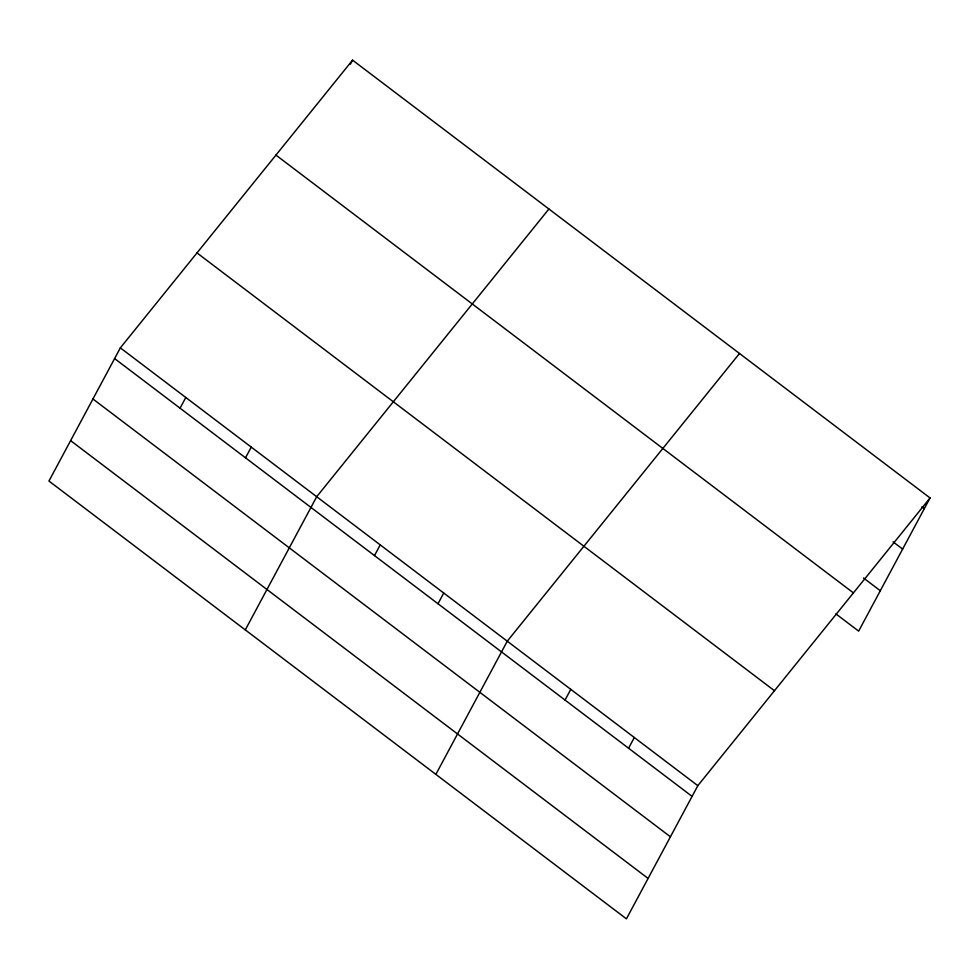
<?xml version="1.0" encoding="UTF-8"?>
<svg xmlns="http://www.w3.org/2000/svg" width="979" height="979" viewBox="0 0 979 979"><rect width="100%" height="100%" fill="white"/><g stroke="black" fill="none" stroke-linecap="round" stroke-linejoin="round"><path stroke-width="1.47" d="M120.356 347.863L48.95 481.044L626.425 918.853L697.831 785.672L930.05 497.956L352.575 60.147L120.356 347.863L697.831 785.672M350.421 64.173L352.575 60.147M180.063 408.194L185.802 397.486M245.509 457.817L251.26 447.097M245.288 629.901L316.707 496.72L548.913 209.004M374.48 555.595L380.219 544.875M438.005 603.749L443.744 593.029M435.863 774.377L507.269 641.196L739.488 353.48M565.042 700.071L570.794 689.351M628.567 748.225L634.319 737.517M930.05 497.956L858.644 631.137L835.87 613.87M921.912 506.853L924.298 508.676M893.044 541.815L902.638 549.084M863.527 578.002L880.305 590.729M275.943 155.098L853.419 592.907M196.987 252.912L774.462 690.721M114.616 358.583L692.092 796.38M92.944 398.991L670.419 836.8M70.623 440.636L648.098 878.432"/></g></svg>
